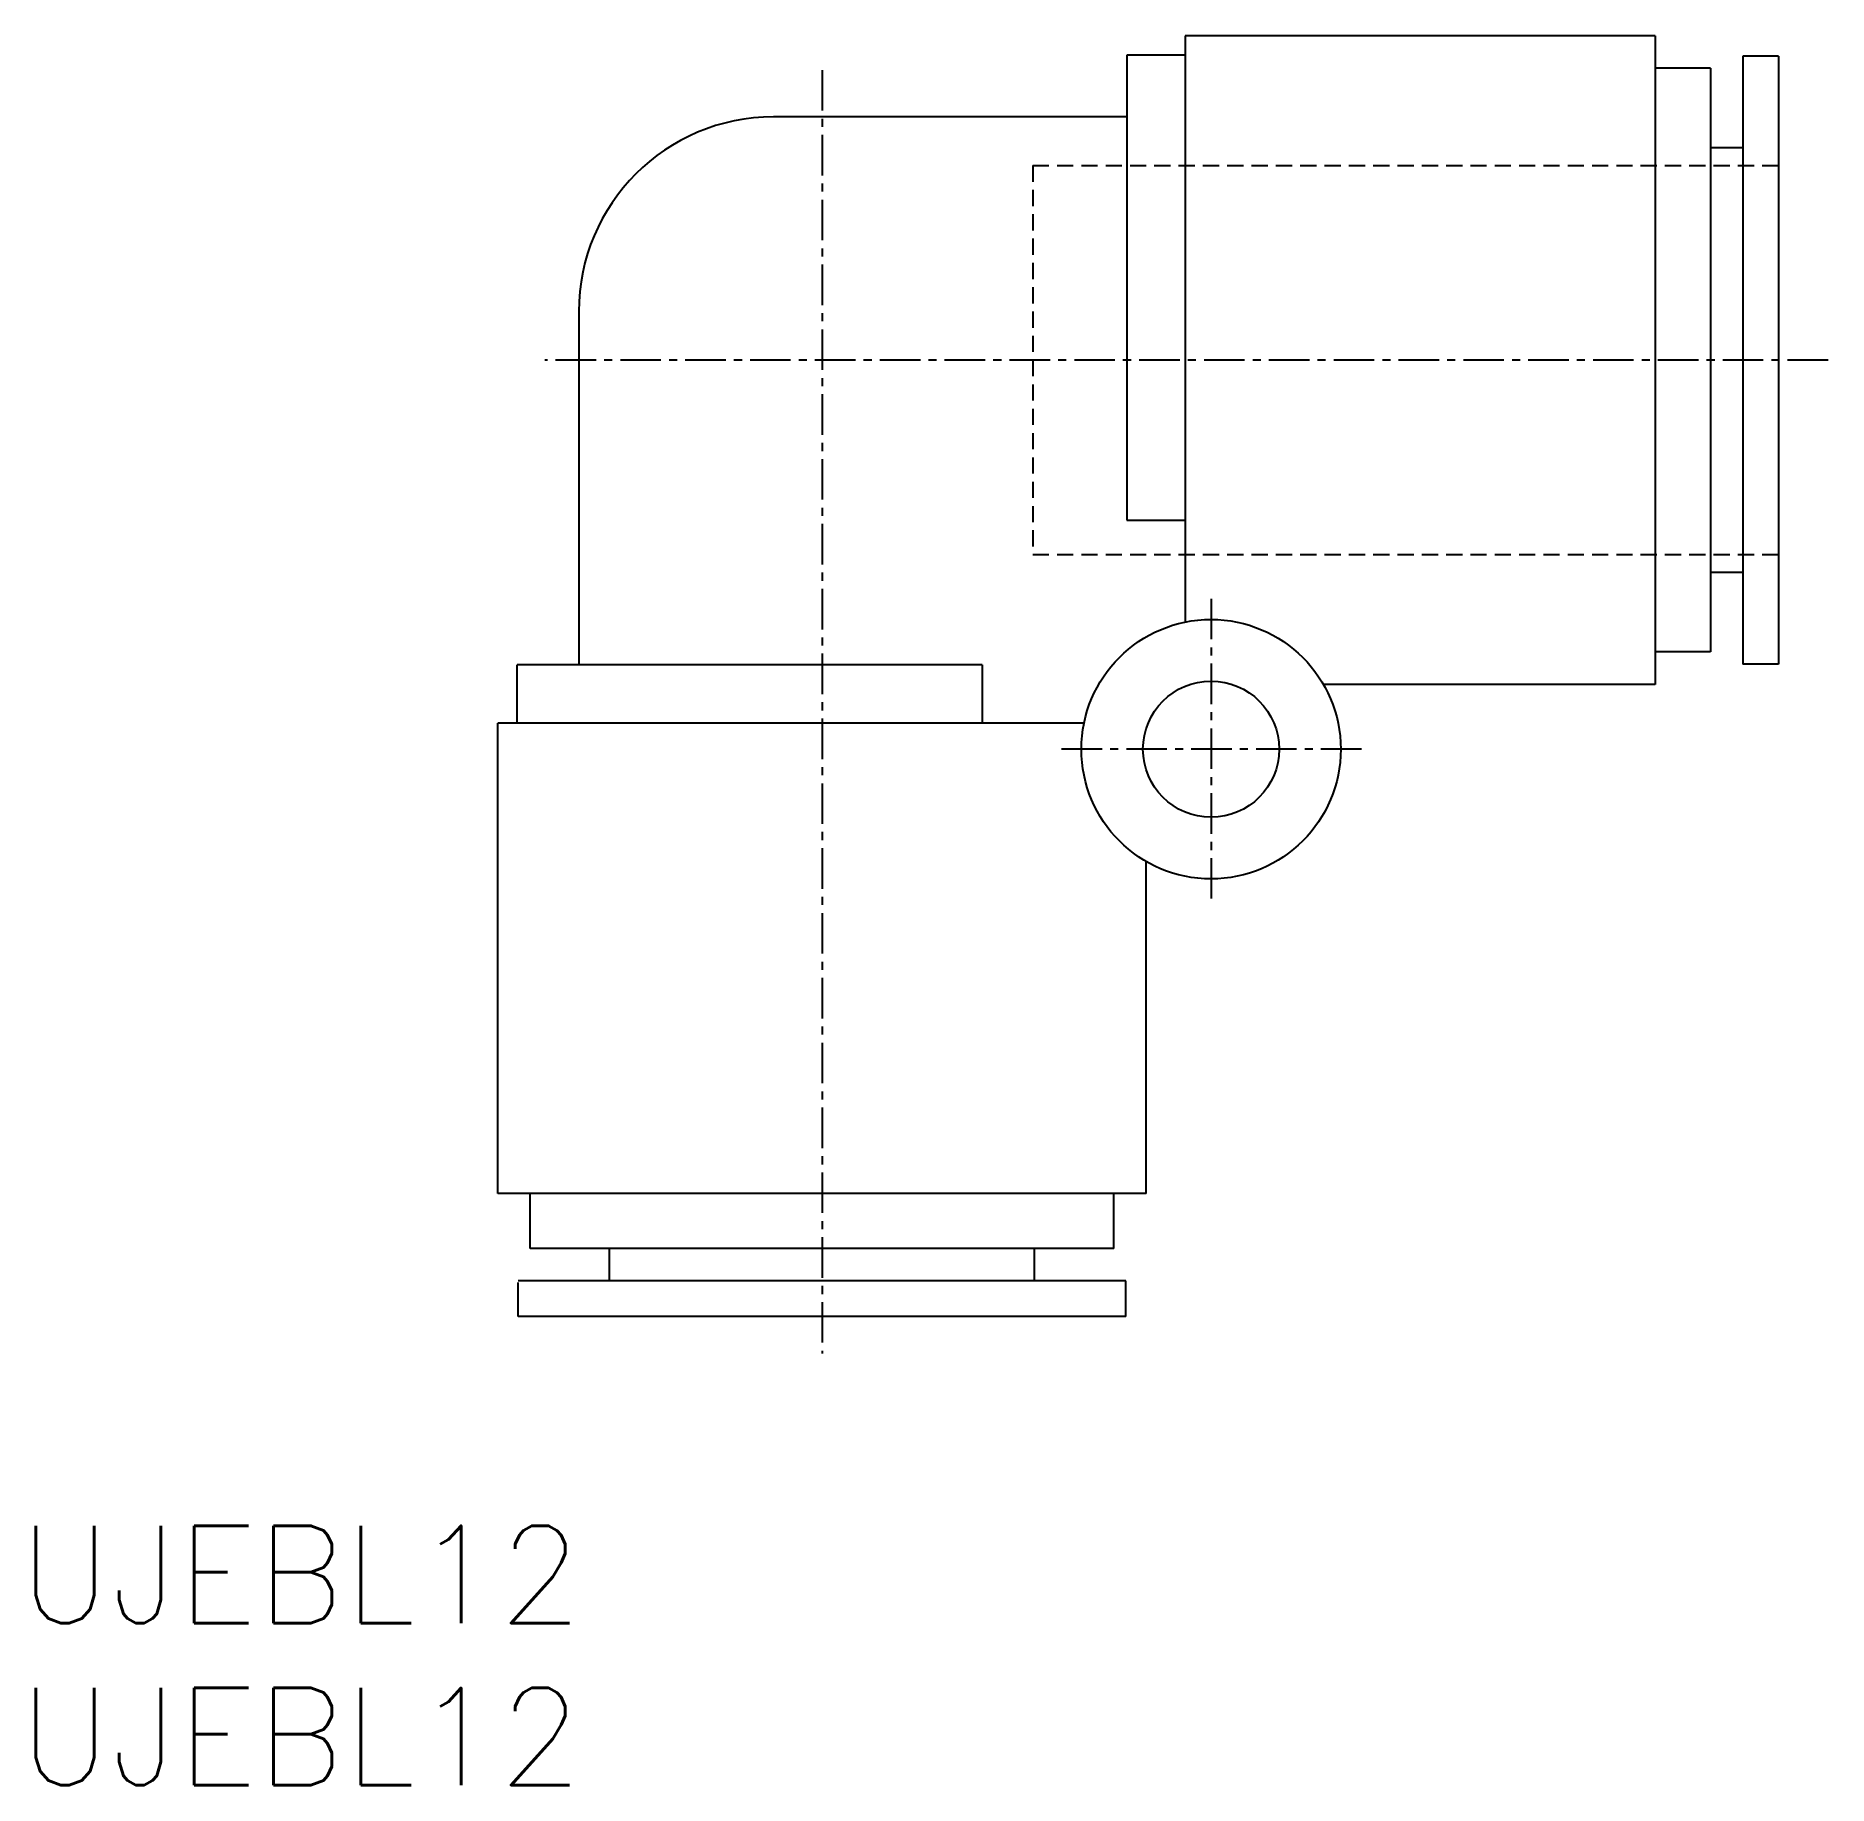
# Model space of a CAD drawing. Extents: x 0.5 to 55.8, y 0 to 54.
import ezdxf

# ---------------------------------------------------------------- set-up
doc = ezdxf.new("R2010")
doc.units = 0
doc.linetypes.add('CENTER', pattern=[2, 1.25, -0.25, 0.25, -0.25])
doc.linetypes.add('DASHED', pattern=[0.75, 0.5, -0.25])
doc.layers.get('0').update_dxf_attribs({"linetype": 'CONTINUOUS'})
doc.layers.add('CENTER', color=1, linetype='CENTER')
doc.styles.get("Standard").update_dxf_attribs({"font": 'txt.shx'})

# ---------------------------------------------------------------- blocks, each defined once
blk = doc.blocks.new('*U4')
at = {"color": 7, "linetype": 'CONTINUOUS'}
blk.add_text('UJEBL12', height=3, dxfattribs=at).set_placement((0, 5))
blk = doc.blocks.new('*U5')
at = {"color": 7, "linetype": 'CONTINUOUS'}
blk.add_text('UJEBL12', height=3, dxfattribs=at).set_placement((0, 0))

msp = doc.modelspace()

# ---------------------------------------------------------------- linework, layer by layer
at = {"color": 7, "linetype": 'CONTINUOUS'}
for p, q in [((50.461, 53.951), (35.961, 53.951)), ((35.961, 53.951), (35.961, 35.871)), ((50.461, 53.951), (50.461, 33.951)), ((35.961, 53.351), (34.161, 53.351)), ((34.161, 53.351), (34.161, 39.016)), ((54.262, 53.326), (53.162, 53.326)), ((53.162, 53.326), (53.162, 34.576)), ((54.262, 53.326), (54.262, 34.576)), ((52.162, 52.951), (50.461, 52.951)), ((52.162, 52.951), (52.162, 34.951)), ((34.161, 51.451), (23.262, 51.451)), ((53.162, 50.501), (52.162, 50.501)), ((17.262, 45.451), (17.262, 34.551)), ((34.161, 39.016), (35.961, 39.016)), ((53.162, 37.401), (52.162, 37.401)), ((52.162, 34.951), (50.461, 34.951)), ((15.362, 32.751), (15.362, 34.551)), ((29.697, 34.551), (15.362, 34.551)), ((29.697, 34.551), (29.697, 32.751)), ((54.262, 34.576), (53.162, 34.576)), ((50.461, 33.951), (40.226, 33.951)), ((32.842, 32.751), (14.762, 32.751)), ((14.762, 18.251), (14.762, 32.751)), ((34.762, 18.251), (34.762, 28.487)), ((34.762, 18.251), (14.762, 18.251)), ((15.762, 16.551), (15.762, 18.251)), ((33.762, 16.551), (33.762, 18.251)), ((33.762, 16.551), (15.762, 16.551)), ((18.212, 15.551), (18.212, 16.551)), ((31.312, 15.551), (31.312, 16.551)), ((34.137, 15.551), (15.387, 15.551)), ((15.387, 14.451), (15.387, 15.506)), ((34.137, 14.451), (34.137, 15.551)), ((34.137, 14.451), (15.387, 14.451))]:
    msp.add_line(p, q, dxfattribs=at)
at = {"color": 3, "linetype": 'DASHED'}
for p, q in [((31.262, 49.951), (54.262, 49.951)), ((31.262, 49.951), (31.262, 37.951)), ((31.262, 37.951), (54.262, 37.951))]:
    msp.add_line(p, q, dxfattribs=at)
at = {"color": 7, "linetype": 'CONTINUOUS'}
for radius in [4, 2.1]:
    msp.add_circle((36.762, 31.951), radius, dxfattribs=at)
msp.add_arc((23.262, 45.451), 6, 90, 180, dxfattribs=at)
at = {"layer": 'CENTER', "color": 1, "linetype": 'CENTER'}
for p, q in [((24.762, 52.897), (24.762, 13.314)), ((55.795, 43.951), (16.211, 43.951)), ((36.762, 36.591), (36.762, 27.311)), ((41.401, 31.951), (32.122, 31.951))]:
    msp.add_line(p, q, dxfattribs=at)

# ---------------------------------------------------------------- block references
at = {"color": 7, "linetype": 'CONTINUOUS'}
for name in ['*U4', '*U5']:
    msp.add_blockref(name, (0, 0), dxfattribs=at)

doc.saveas('drawing.dxf')
